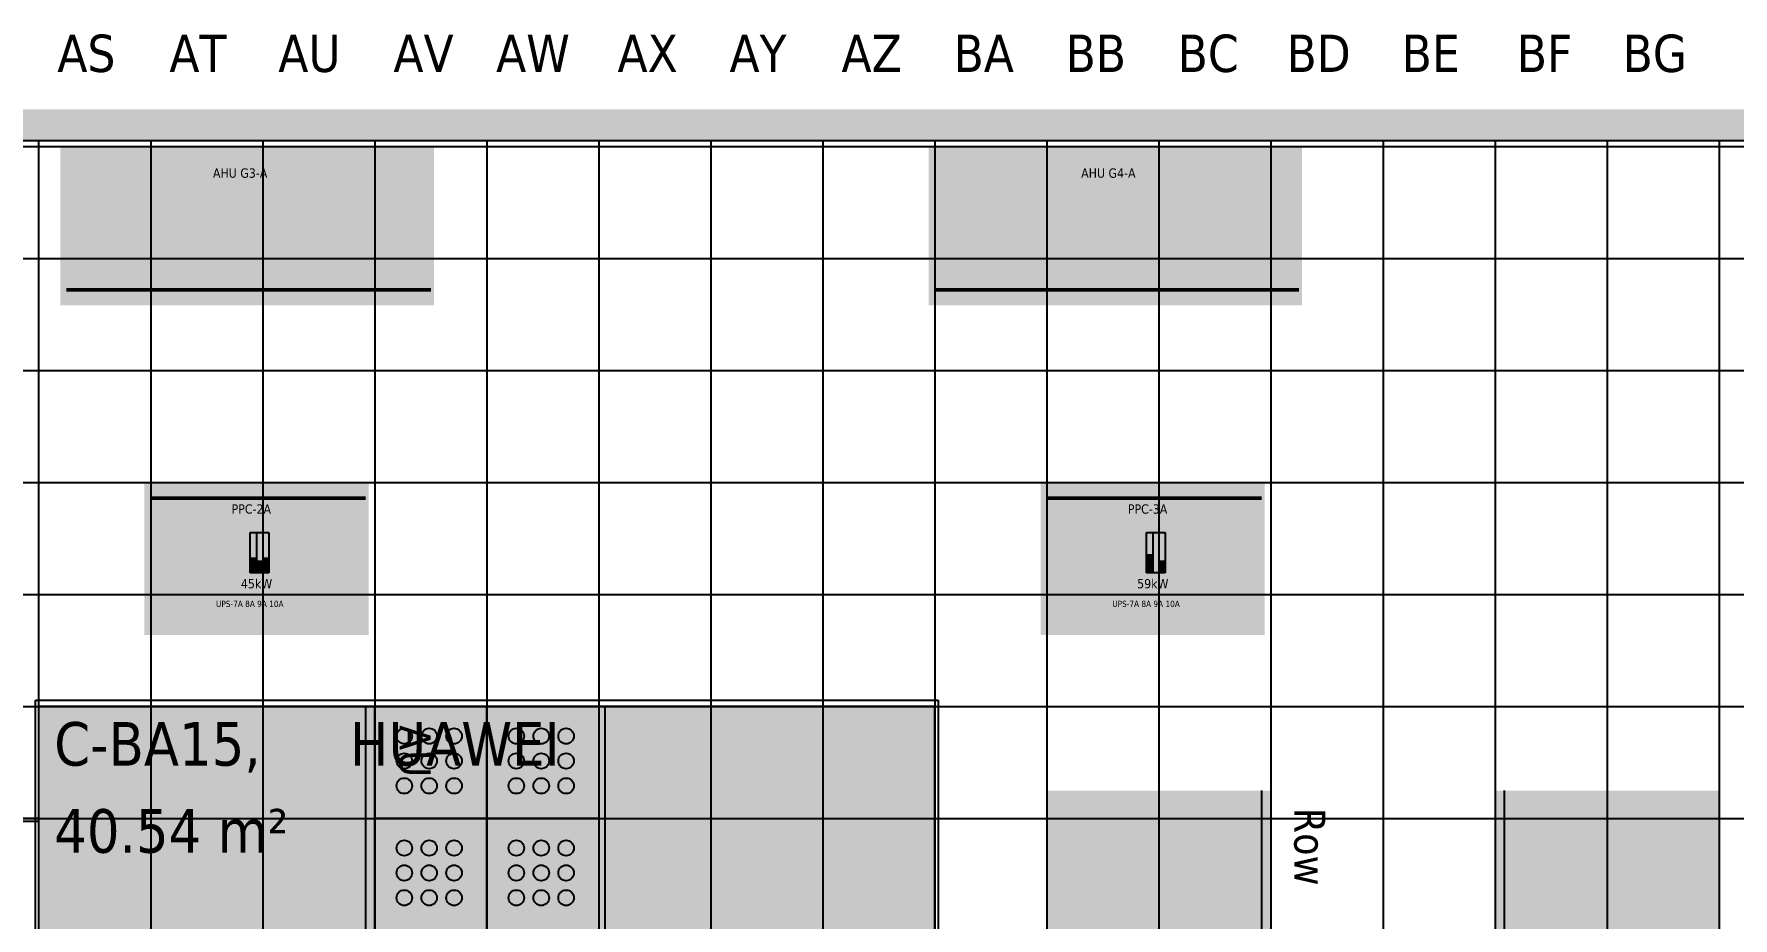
# Model space of a CAD drawing. Header units: millimetres. Extents: x -618 to 58287, y -23922 to -2396.
# Drawn here: x 10775 to 19875, y -7133 to -2396 of the extents above; entities that cross this region are included whole.
import ezdxf

# ---------------------------------------------------------------- set-up
doc = ezdxf.new("R2010")
doc.units = ezdxf.units.MM
doc.header["$MEASUREMENT"] = 0
for name, color, linetype, true_color in [('Background', 7, 'Continuous', 0xffffff), ('Equipment', 7, 'Continuous', 0xffffff), ('Names', 7, 'Continuous', 0xffffff), ('Power', 7, 'Continuous', 0xffffff), ('Room fixture', 7, 'Continuous', 0xffffff), ('Room shape', 7, 'Continuous', 0xc0c0c0), ('Rows', 7, 'Continuous', 0xffffff), ('Tile grid', 7, 'Continuous', 0xafafaf), ('Walls and cages', 7, 'Continuous', 0xffffff)]:
    doc.layers.add(name, color=color, linetype=linetype, true_color=true_color)
doc.styles.add('Tahoma#false#false', font='tahoma.ttf', dxfattribs={"height": 0.2})

msp = doc.modelspace()

# ---------------------------------------------------------------- linework, layer by layer
at = {"layer": 'Background', "lineweight": -3, "transparency": 33554687}
for points in [[(10916.7, -3850), (10916.7, -3000), (12916.7, -3000)], [(12916.7, -3000), (12916.7, -3850), (10916.7, -3850)], [(15566.7, -3850), (15566.7, -3000), (17566.7, -3000)], [(17566.7, -3000), (17566.7, -3850), (15566.7, -3850)], [(11366.7, -5616.7), (11366.7, -4800), (12566.7, -4800)], [(12566.7, -4800), (12566.7, -5616.7), (11366.7, -5616.7)], [(16166.7, -5616.7), (16166.7, -4800), (17366.7, -4800)], [(17366.7, -4800), (17366.7, -5616.7), (16166.7, -5616.7)]]:
    msp.add_solid(points, dxfattribs=at)
at = {"layer": 'Equipment', "color": 153, "lineweight": 50, "true_color": 0x3e99df, "transparency": 33554687}
for p, q in [((10950, -3766.7), (12900, -3766.7)), ((15600, -3766.7), (17550, -3766.7))]:
    msp.add_line(p, q, dxfattribs=at)
at = {"layer": 'Equipment', "color": 72, "lineweight": 50, "true_color": 0x67cb33, "transparency": 33554687}
for p, q in [((11400, -4883.3), (12550, -4883.3)), ((16200, -4883.3), (17350, -4883.3))]:
    msp.add_line(p, q, dxfattribs=at)
at = {"layer": 'Equipment', "color": 141, "lineweight": 50, "true_color": 0xabd3f1, "transparency": 33554687}
for points in [[(10916.7, -3000), (12916.7, -3000), (12850, -3066.7)], [(10916.7, -3000), (12850, -3066.7), (10983.3, -3066.7)], [(10916.7, -3850), (10916.7, -3000), (10983.3, -3066.7)], [(12850, -3783.3), (12850, -3066.7), (12916.7, -3000)], [(12916.7, -3000), (12916.7, -3850), (12850, -3783.3)], [(15566.7, -3000), (17566.7, -3000), (17500, -3066.7)], [(15566.7, -3000), (17500, -3066.7), (15633.3, -3066.7)], [(15566.7, -3850), (15566.7, -3000), (15633.3, -3066.7)], [(17500, -3783.3), (17500, -3066.7), (17566.7, -3000)], [(17566.7, -3000), (17566.7, -3850), (17500, -3783.3)], [(10983.3, -3066.7), (10983.3, -3783.3), (10916.7, -3850)], [(15633.3, -3066.7), (15633.3, -3783.3), (15566.7, -3850)], [(12850, -3783.3), (12916.7, -3850), (10916.7, -3850)], [(10983.3, -3783.3), (12850, -3783.3), (10916.7, -3850)], [(17500, -3783.3), (17566.7, -3850), (15566.7, -3850)], [(15633.3, -3783.3), (17500, -3783.3), (15566.7, -3850)]]:
    msp.add_solid(points, dxfattribs=at)
at = {"layer": 'Equipment', "color": 18, "lineweight": -3, "true_color": 0x000000, "transparency": 33554687}
for points in [[(10916.7, -3000), (12916.7, -3000), (12900, -3016.7)], [(10916.7, -3000), (12900, -3016.7), (10933.3, -3016.7)], [(10916.7, -3850), (10916.7, -3000), (10933.3, -3016.7)], [(12900, -3833.3), (12900, -3016.7), (12916.7, -3000)], [(12916.7, -3000), (12916.7, -3850), (12900, -3833.3)], [(15566.7, -3000), (17566.7, -3000), (17550, -3016.7)], [(15566.7, -3000), (17550, -3016.7), (15583.3, -3016.7)], [(15566.7, -3850), (15566.7, -3000), (15583.3, -3016.7)], [(17550, -3833.3), (17550, -3016.7), (17566.7, -3000)], [(17566.7, -3000), (17566.7, -3850), (17550, -3833.3)], [(10933.3, -3016.7), (10933.3, -3833.3), (10916.7, -3850)], [(15583.3, -3016.7), (15583.3, -3833.3), (15566.7, -3850)], [(12900, -3833.3), (12916.7, -3850), (10916.7, -3850)], [(10933.3, -3833.3), (12900, -3833.3), (10916.7, -3850)], [(17550, -3833.3), (17566.7, -3850), (15566.7, -3850)], [(15583.3, -3833.3), (17550, -3833.3), (15566.7, -3850)], [(11366.7, -4800), (12566.7, -4800), (12550, -4816.7)], [(11366.7, -4800), (12550, -4816.7), (11383.3, -4816.7)], [(11366.7, -5616.7), (11366.7, -4800), (11383.3, -4816.7)], [(11383.3, -4816.7), (11383.3, -5600), (11366.7, -5616.7)], [(12550, -5600), (12550, -4816.7), (12566.7, -4800)], [(12566.7, -4800), (12566.7, -5616.7), (12550, -5600)], [(16166.7, -4800), (17366.7, -4800), (17350, -4816.7)], [(16166.7, -4800), (17350, -4816.7), (16183.3, -4816.7)], [(16166.7, -5616.7), (16166.7, -4800), (16183.3, -4816.7)], [(16183.3, -4816.7), (16183.3, -5600), (16166.7, -5616.7)], [(17350, -5600), (17350, -4816.7), (17366.7, -4800)], [(17366.7, -4800), (17366.7, -5616.7), (17350, -5600)], [(12550, -5600), (12566.7, -5616.7), (11366.7, -5616.7)], [(11383.3, -5600), (12550, -5600), (11366.7, -5616.7)], [(17350, -5600), (17366.7, -5616.7), (16166.7, -5616.7)], [(16183.3, -5600), (17350, -5600), (16166.7, -5616.7)]]:
    msp.add_solid(points, dxfattribs=at)
at = {"layer": 'Equipment', "color": 71, "lineweight": 50, "true_color": 0xbde8a7, "transparency": 33554687}
for points in [[(11366.7, -4800), (12566.7, -4800), (12500, -4866.7)], [(11366.7, -4800), (12500, -4866.7), (11433.3, -4866.7)], [(11366.7, -5616.7), (11366.7, -4800), (11433.3, -4866.7)], [(12500, -5550), (12500, -4866.7), (12566.7, -4800)], [(12566.7, -4800), (12566.7, -5616.7), (12500, -5550)], [(16166.7, -4800), (17366.7, -4800), (17300, -4866.7)], [(16166.7, -4800), (17300, -4866.7), (16233.3, -4866.7)], [(16166.7, -5616.7), (16166.7, -4800), (16233.3, -4866.7)], [(17300, -5550), (17300, -4866.7), (17366.7, -4800)], [(17366.7, -4800), (17366.7, -5616.7), (17300, -5550)], [(11433.3, -4866.7), (11433.3, -5550), (11366.7, -5616.7)], [(16233.3, -4866.7), (16233.3, -5550), (16166.7, -5616.7)], [(12500, -5550), (12566.7, -5616.7), (11366.7, -5616.7)], [(11433.3, -5550), (12500, -5550), (11366.7, -5616.7)], [(17300, -5550), (17366.7, -5616.7), (16166.7, -5616.7)], [(16233.3, -5550), (17300, -5550), (16166.7, -5616.7)]]:
    msp.add_solid(points, dxfattribs=at)
at = {"layer": 'Power', "color": 8, "lineweight": -3, "true_color": 0x808080, "transparency": 33554687}
for p, q in [((11933.3, -5066.7), (12033.3, -5066.7)), ((11933.3, -5283.3), (11933.3, -5066.7)), ((12033.3, -5066.7), (12033.3, -5283.3)), ((16733.3, -5066.7), (16833.3, -5066.7)), ((16733.3, -5283.3), (16733.3, -5066.7)), ((16833.3, -5066.7), (16833.3, -5283.3)), ((12033.3, -5283.3), (11933.3, -5283.3)), ((16833.3, -5283.3), (16733.3, -5283.3))]:
    msp.add_line(p, q, dxfattribs=at)
at = {"layer": 'Power', "lineweight": -3, "transparency": 33554687}
for p, q in [((11966.7, -5066.7), (11966.7, -5283.3)), ((12000, -5066.7), (12000, -5283.3)), ((16766.7, -5066.7), (16766.7, -5283.3)), ((16800, -5066.7), (16800, -5283.3))]:
    msp.add_line(p, q, dxfattribs=at)
for points in [[(11933.3, -5066.7), (12033.3, -5066.7), (11933.3, -5283.3), (12033.3, -5283.3)], [(16733.3, -5066.7), (16833.3, -5066.7), (16733.3, -5283.3), (16833.3, -5283.3)]]:
    msp.add_solid(points, dxfattribs=at)
at = {"layer": 'Power', "color": 24, "lineweight": -3, "true_color": 0x9c180e, "transparency": 33554687}
for points in [[(16733.3, -5066.7), (16766.7, -5066.7), (16733.3, -5283.3), (16766.7, -5283.3)], [(16766.7, -5066.7), (16800, -5066.7), (16766.7, -5283.3), (16800, -5283.3)], [(16800, -5066.7), (16833.3, -5066.7), (16800, -5283.3), (16833.3, -5283.3)]]:
    msp.add_solid(points, dxfattribs=at)
at = {"layer": 'Power', "color": 8, "lineweight": -3, "true_color": 0x826482, "transparency": 33554687}
for points in [[(11933.3, -5133.3), (11966.7, -5133.3), (11933.3, -5283.3), (11966.7, -5283.3)], [(11966.7, -5150), (12000, -5150), (11966.7, -5283.3), (12000, -5283.3)], [(12000, -5133.3), (12033.3, -5133.3), (12000, -5283.3), (12033.3, -5283.3)]]:
    msp.add_solid(points, dxfattribs=at)
at = {"layer": 'Power', "color": 13, "lineweight": -3, "true_color": 0xe7473c, "transparency": 33554687}
for points in [[(16733.3, -5183.3), (16766.7, -5183.3), (16733.3, -5283.3), (16766.7, -5283.3)], [(16766.7, -5166.7), (16800, -5166.7), (16766.7, -5283.3), (16800, -5283.3)], [(16800, -5216.7), (16833.3, -5216.7), (16800, -5283.3), (16833.3, -5283.3)]]:
    msp.add_solid(points, dxfattribs=at)
at = {"layer": 'Power', "color": 9, "lineweight": -3, "true_color": 0xc0c0c0, "transparency": 33554687}
for points in [[(11933.3, -5200), (11966.7, -5200), (11933.3, -5283.3), (11966.7, -5283.3)], [(11966.7, -5216.7), (12000, -5216.7), (11966.7, -5283.3), (12000, -5283.3)], [(12000, -5200), (12033.3, -5200), (12000, -5283.3), (12033.3, -5283.3)]]:
    msp.add_solid(points, dxfattribs=at)
at = {"layer": 'Power', "color": 138, "lineweight": -3, "true_color": 0x01505e, "transparency": 33554687}
for points in [[(11466.7, -5433.3), (12500, -5433.3), (11466.7, -5516.7), (12500, -5516.7)], [(16266.7, -5433.3), (17300, -5433.3), (16266.7, -5516.7), (17300, -5516.7)]]:
    msp.add_solid(points, dxfattribs=at)
at = {"layer": 'Room fixture', "color": 9, "lineweight": -3, "true_color": 0xc0c0c0, "transparency": 33554687}
for p, q in [((12600, -6000), (13200, -6000)), ((12600, -6600), (12600, -6000)), ((13200, -6000), (13800, -6000)), ((13200, -6600), (13200, -6000)), ((13200, -6000), (13200, -6600)), ((13800, -6000), (13800, -6600)), ((12600, -6600), (13200, -6600)), ((12600, -7200), (12600, -6600)), ((13200, -6600), (12600, -6600)), ((13800, -6600), (13200, -6600)), ((13200, -6600), (13200, -7200)), ((13200, -6600), (13800, -6600)), ((13200, -7200), (13200, -6600)), ((13800, -6600), (13800, -7200))]:
    msp.add_line(p, q, dxfattribs=at)
for centre in [(12758.3, -6158.3), (12891.7, -6158.3), (13025, -6158.3), (13358.3, -6158.3), (13491.7, -6158.3), (13625, -6158.3), (12758.3, -6291.7), (12891.7, -6291.7), (13025, -6291.7), (13358.3, -6291.7), (13491.7, -6291.7), (13625, -6291.7), (12758.3, -6425), (12891.7, -6425), (13025, -6425), (13358.3, -6425), (13491.7, -6425), (13625, -6425), (12758.3, -6758.3), (12891.7, -6758.3), (13025, -6758.3), (13358.3, -6758.3), (13491.7, -6758.3), (13625, -6758.3), (12758.3, -6891.7), (12891.7, -6891.7), (13025, -6891.7), (13358.3, -6891.7), (13491.7, -6891.7), (13625, -6891.7), (12758.3, -7025), (12891.7, -7025), (13025, -7025), (13358.3, -7025), (13491.7, -7025), (13625, -7025)]:
    msp.add_ellipse(centre, major_axis=(41.7, 0), ratio=1, dxfattribs=at)
at = {"layer": 'Room fixture', "color": 9, "lineweight": -3, "true_color": 0xc0c0c0, "transparency": 33554472}
for points in [[(12600, -6600), (12600, -6000), (13200, -6000)], [(13200, -6000), (13200, -6600), (12600, -6600)], [(13200, -6600), (13200, -6000), (13800, -6000)], [(13800, -6000), (13800, -6600), (13200, -6600)], [(12600, -7200), (12600, -6600), (13200, -6600)], [(13200, -6600), (13200, -7200), (12600, -7200)], [(13200, -7200), (13200, -6600), (13800, -6600)], [(13800, -6600), (13800, -7200), (13200, -7200)]]:
    msp.add_solid(points, dxfattribs=at)
at = {"layer": 'Room shape', "color": 18, "lineweight": -3, "true_color": 0x000000, "transparency": 33554687}
msp.add_line((7583.3, -2966.7), (57733.3, -2966.7), dxfattribs=at)
at = {"layer": 'Room shape', "lineweight": -3, "transparency": 33554687}
for points in [[(7583.3, -2800), (57733.3, -2800), (57850, -2833.3)], [(7583.3, -2800), (57850, -2833.3), (7583.3, -2966.7)], [(57850, -2833.3), (57733.3, -2966.7), (7583.3, -2966.7)]]:
    msp.add_solid(points, dxfattribs=at)
at = {"layer": 'Rows', "color": 18, "lineweight": -3, "true_color": 0x000000, "transparency": 33554687}
for p, q in [((12550, -6000), (12550, -19800)), ((13833.3, -19800), (13833.3, -6000)), ((17350, -6450), (17350, -19800)), ((18650, -19800), (18650, -6450))]:
    msp.add_line(p, q, dxfattribs=at)
at = {"layer": 'Rows', "color": 254, "lineweight": -3, "true_color": 0xe0e0d7, "transparency": 33554534}
for points in [[(11400, -6000), (12600, -6000), (12600, -19800)], [(12600, -19800), (11400, -19800), (11400, -6000)], [(15000, -19800), (13800, -19800), (13800, -6000)], [(13800, -6000), (15000, -6000), (15000, -19800)], [(16200, -6450), (17400, -6450), (17400, -19800)], [(17400, -19800), (16200, -19800), (16200, -6450)], [(19800, -19800), (18600, -19800), (18600, -6450)], [(18600, -6450), (19800, -6450), (19800, -19800)]]:
    msp.add_solid(points, dxfattribs=at)
at = {"layer": 'Rows', "color": 18, "lineweight": -3, "true_color": 0x000000, "transparency": 33554687}
for points in [[(11400, -6000), (12600, -6000), (12583.3, -6016.7)], [(11400, -6000), (12583.3, -6016.7), (11416.7, -6016.7)], [(11400, -19800), (11400, -6000), (11416.7, -6016.7)], [(12583.3, -19783.3), (12583.3, -6016.7), (12600, -6000)], [(12600, -6000), (12600, -19800), (12583.3, -19783.3)], [(13800, -6000), (15000, -6000), (14983.3, -6016.7)], [(13800, -6000), (14983.3, -6016.7), (13816.7, -6016.7)], [(13800, -19800), (13800, -6000), (13816.7, -6016.7)], [(14983.3, -19783.3), (14983.3, -6016.7), (15000, -6000)], [(15000, -6000), (15000, -19800), (14983.3, -19783.3)], [(11416.7, -6016.7), (11416.7, -19783.3), (11400, -19800)], [(13816.7, -6016.7), (13816.7, -19783.3), (13800, -19800)], [(16200, -6450), (17400, -6450), (17383.3, -6466.7)], [(16200, -6450), (17383.3, -6466.7), (16216.7, -6466.7)], [(16200, -19800), (16200, -6450), (16216.7, -6466.7)], [(17383.3, -19783.3), (17383.3, -6466.7), (17400, -6450)], [(17400, -6450), (17400, -19800), (17383.3, -19783.3)], [(18600, -6450), (19800, -6450), (19783.3, -6466.7)], [(18600, -6450), (19783.3, -6466.7), (18616.7, -6466.7)], [(18600, -19800), (18600, -6450), (18616.7, -6466.7)], [(19783.3, -19783.3), (19783.3, -6466.7), (19800, -6450)], [(19800, -6450), (19800, -19800), (19783.3, -19783.3)], [(16216.7, -6466.7), (16216.7, -19783.3), (16200, -19800)], [(18616.7, -6466.7), (18616.7, -19783.3), (18600, -19800)]]:
    msp.add_solid(points, dxfattribs=at)
at = {"layer": 'Tile grid', "lineweight": -3, "transparency": 33554687}
for p, q in [((7583.3, -3000), (57733.3, -3000)), ((10800, -2967), (10800, -23433.7)), ((11400, -2967), (11400, -23433.7)), ((12000, -2967), (12000, -23433.7)), ((12600, -2967), (12600, -23433.7)), ((13200, -2967), (13200, -23433.7)), ((13800, -2967), (13800, -23433.7)), ((14400, -2967), (14400, -23433.7)), ((15000, -2967), (15000, -23433.7)), ((15600, -2967), (15600, -23433.7)), ((16200, -2967), (16200, -23433.7)), ((16800, -2967), (16800, -23433.7)), ((17400, -2967), (17400, -23433.7)), ((18000, -2967), (18000, -23433.7)), ((18600, -2967), (18600, -23433.7)), ((19200, -2967), (19200, -23433.7)), ((19800, -2967), (19800, -23433.7)), ((6992.1, -3600), (57733.3, -3600)), ((6400.4, -4200), (57733.3, -4200)), ((5808.8, -4800), (57733.3, -4800)), ((5217.2, -5400), (57733.3, -5400)), ((4625.6, -6000), (57733.3, -6000)), ((4034, -6600), (57733.3, -6600))]:
    msp.add_line(p, q, dxfattribs=at)
at = {"layer": 'Walls and cages', "color": 9, "lineweight": -3, "true_color": 0xc0c0c0, "transparency": 33554687}
for p, q in [((10783.3, -6600), (10783.3, -5966.7)), ((10783.3, -5966.7), (15616.7, -5966.7)), ((15616.7, -5966.7), (15616.7, -14400)), ((10800, -6616.7), (6000, -6616.7)), ((10783.3, -14433.3), (10783.3, -6600))]:
    msp.add_line(p, q, dxfattribs=at)
at = {"layer": 'Walls and cages', "color": 18, "lineweight": -3, "true_color": 0x000000, "transparency": 33554687}
for p, q in [((15600, -6000), (10800, -6000)), ((10800, -6000), (10800, -6600)), ((15600, -14400), (15600, -6000)), ((10800, -6600), (6000, -6600)), ((10800, -6600), (10800, -14433.3))]:
    msp.add_line(p, q, dxfattribs=at)
at = {"layer": 'Walls and cages', "color": 152, "lineweight": -3, "true_color": 0x0078d7, "transparency": 33554452}
for points in [[(10800, -6600), (10800, -6000), (15600, -6000)], [(10800, -14433.3), (10800, -6600), (15600, -6000)], [(15600, -6000), (15600, -14400), (10800, -14433.3)]]:
    msp.add_solid(points, dxfattribs=at)

# ---------------------------------------------------------------- texts
at = {"layer": 'Names', "color": 8, "lineweight": -3, "true_color": 0x808080, "transparency": 33554687, "style": 'Tahoma#false#false'}
for s, p in [('AHU G3-A', (11733.3, -3166.7)), ('AHU G4-A', (16383.3, -3166.7))]:
    msp.add_text(s, height=50, rotation=-360, dxfattribs=at).set_placement(p)
for s, p in [('PPC-2A', (11833.3, -4966.7)), ('PPC-3A', (16633.3, -4966.7))]:
    msp.add_text(s, height=50, dxfattribs=at).set_placement(p)
at = {"layer": 'Power', "color": 18, "lineweight": -3, "true_color": 0x000000, "transparency": 33554687, "style": 'Tahoma#false#false'}
for s, p in [('45kW', (11883.3, -5366.7)), ('59kW', (16683.3, -5366.7))]:
    msp.add_text(s, height=50, dxfattribs=at).set_placement(p)
at = {"layer": 'Power', "lineweight": -3, "transparency": 33554687, "style": 'Tahoma#false#false'}
for p in [(11750, -5466.7), (16550, -5466.7)]:
    msp.add_text('UPS-7A 8A 9A 10A', height=33.333, dxfattribs=at).set_placement(p)
at = {"layer": 'Rows', "color": 8, "lineweight": -3, "true_color": 0x808080, "transparency": 33554687, "style": 'Tahoma#false#false'}
for s, p in [('AU', (12733.3, -6100)), ('Row', (17525, -6541.7))]:
    msp.add_text(s, height=166.67, rotation=-90, dxfattribs=at).set_placement(p)
at = {"layer": 'Tile grid', "color": 8, "lineweight": -3, "true_color": 0x808080, "transparency": 33554687, "style": 'Tahoma#false#false'}
for s, p in [('AS', (10900, -2600)), ('AT', (11500, -2600)), ('AU', (12083.3, -2600)), ('AV', (12700, -2600)), ('AW', (13250, -2600)), ('AX', (13900, -2600)), ('AY', (14500, -2600)), ('AZ', (15100, -2600)), ('BA', (15700, -2600)), ('BB', (16300, -2600)), ('BC', (16900, -2600)), ('BD', (17483.3, -2600)), ('BE', (18100, -2600)), ('BF', (18716.7, -2600)), ('BG', (19283.3, -2600))]:
    msp.add_text(s, height=200, dxfattribs=at).set_placement(p)
at = {"layer": 'Walls and cages', "color": 8, "lineweight": -3, "true_color": 0x808080, "transparency": 33554687, "style": 'Tahoma#false#false'}
for s, p in [('C-BA15, ', (10883.3, -6316.7)), ('HUAWEI', (12466.7, -6316.7)), ('40.54 m²', (10883.3, -6783.3))]:
    msp.add_text(s, height=233.33, dxfattribs=at).set_placement(p)

doc.saveas('drawing.dxf')
